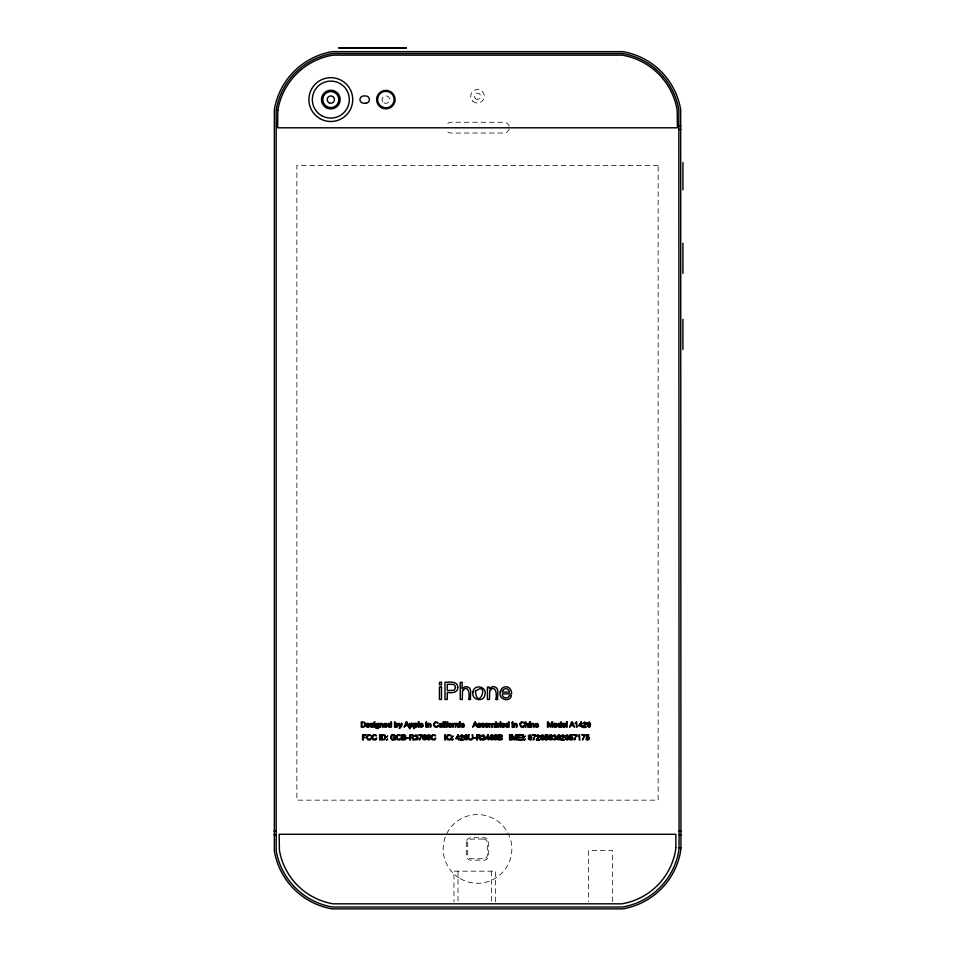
<?xml version="1.0" encoding="UTF-8"?>
<svg xmlns="http://www.w3.org/2000/svg" width="957" height="957" viewBox="0 0 957 957"><rect width="100%" height="100%" fill="white"/><g stroke="black" fill="none" stroke-linecap="round" stroke-linejoin="round"><path stroke-width="0.72" stroke-dasharray="4.79 3.59" d="M612.36 901.805L612.36 850.366L588.591 850.366L588.591 901.805M495.451 901.841L495.451 871.169L453.953 871.169L453.953 901.841M491.384 871.169L491.384 901.841M458.02 871.169L458.02 901.841M509.136 129.039A5.395 5.395 0 0 1 503.932 133.047L451.094 133.047A5.395 5.395 0 0 1 445.878 129.039M509.136 126.252A5.395 5.395 0 0 0 503.932 122.257L451.094 122.257A5.395 5.395 0 0 0 445.878 126.252M466.298 841.789L466.298 856.072A4.964 4.964 0 0 0 470.365 860.14L484.649 860.14A4.964 4.964 0 0 0 488.716 856.072L488.716 841.789A4.964 4.964 0 0 0 484.649 837.722L470.365 837.722A4.964 4.964 0 0 0 466.298 841.789M658.153 165.405L296.873 165.405L296.873 800.16L658.153 800.16L658.153 165.405M483.129 839.098L471.897 839.098A3.72 3.72 0 0 0 467.686 843.308L467.686 854.541A3.72 3.72 0 0 0 471.897 858.752L483.129 858.752A3.72 3.72 0 0 0 487.328 854.541L487.328 843.308A3.72 3.72 0 0 0 483.129 839.098M383.984 102.83A3.744 3.744 0 0 0 389.595 99.588A3.744 3.744 0 0 0 383.984 96.346A3.744 3.744 0 0 0 383.984 102.83M472.686 101.059A6.831 6.831 0 0 0 484.098 97.997A6.831 6.831 0 0 0 475.749 89.647A6.831 6.831 0 0 0 472.686 101.059M460.341 878.67A34.344 34.344 0 0 0 511.851 848.931A34.344 34.344 0 0 0 460.341 819.18A34.344 34.344 0 0 0 460.341 878.67M475.33 98.415A3.086 3.086 0 0 0 480.486 97.028A3.086 3.086 0 0 0 476.706 93.26A3.086 3.086 0 0 0 475.33 98.415"/><path stroke-width="1.44" d="M679.075 847.806L678.824 850.629A68.808 68.808 0 0 1 622.433 907.033L332.593 907.033A68.808 68.808 0 0 1 276.19 850.629L276.19 109.888A68.808 68.808 0 0 1 332.593 53.496L622.433 53.496A68.808 68.808 0 0 1 678.824 109.888L679.075 847.806L680.941 847.89L680.666 850.94A70.674 70.674 0 0 1 622.744 908.875L332.282 908.875A70.674 70.674 0 0 1 274.348 850.94L274.348 109.576A70.674 70.674 0 0 1 332.282 51.642L622.744 51.642A70.674 70.674 0 0 1 680.666 109.576L680.941 847.89M545.406 736.89L545.681 735.383L547.799 734.832L545.215 734.832L545.263 737.584C549.162 736.364 546.088 741.017 544.617 738.912C545.382 741.388 549.378 739.402 547.799 737.237A1.459 1.459 0 0 0 547.057 736.639L545.418 736.902M410.098 723.887L411.737 723.313M560.802 726.674C559.151 728.624 556.699 725.514 558.254 723.863A1.579 1.579 0 0 1 559.163 723.313L560.802 723.875M489.948 723.923L494.35 723.54L494.697 727.188L494.075 727.188C495.965 722.906 490.582 723.121 492.329 727.188L491.707 727.188C493.609 722.846 488.249 723.169 489.96 727.188L489.338 727.188L489.338 723.36L489.924 723.923M338.969 47.85L406.211 47.85M338.826 47.994L406.354 47.994M679.075 125.81L680.941 125.81M679.075 129.47L680.941 129.47M274.073 831.047L275.939 831.047M679.075 831.047L680.941 831.047M274.073 834.719L275.939 834.719M679.075 834.719L680.941 834.719M410.098 726.686L412.646 726.698L412.634 723.875A1.567 1.567 0 0 0 411.737 723.313M682.927 162.487L682.927 189.881M682.927 243.162L682.927 273.355M682.927 319.375L682.927 349.52M560.814 723.875L560.814 721.913L561.448 721.913L561.448 727.188L560.814 726.674M410.086 723.887L409.452 723.36L409.452 728.648L410.086 728.648L410.086 726.686M494.578 736.974C496.025 744.702 497.724 731.172 494.578 736.974M460.066 736.208C468.81 733.038 453.714 742.177 463.332 739.988L460.64 739.426L462.985 737.345A1.627 1.627 0 0 0 463.379 736.244L461.741 734.737L460.066 736.208M493.92 736.806C492.915 742.082 499.59 739.737 497.138 735.646A1.388 1.388 0 0 0 496.348 734.856L494.948 734.856A1.388 1.388 0 0 0 494.159 735.646L493.92 736.806M536.434 736.208C545.179 733.038 530.082 742.177 539.7 739.988L537.009 739.426L539.353 737.345A1.627 1.627 0 0 0 539.748 736.244L538.109 734.737L536.434 736.208M561.113 736.208C569.858 733.038 554.761 742.177 564.391 739.988L561.687 739.426L564.044 737.345A1.627 1.627 0 0 0 564.439 736.244L562.8 734.737L561.113 736.208M582.98 723.42C591.725 720.25 576.628 729.39 586.246 727.188L583.555 726.638L585.911 724.545A1.627 1.627 0 0 0 586.294 723.456L584.655 721.949L582.98 723.42M531.637 737.249L531.207 739.342A1.412 1.412 0 0 1 530.262 740.024L528.228 738.72L530.322 739.39L531.003 737.488L528.778 737.919L528.24 735.754L530.537 734.856L531.637 737.249M543.983 737.249L543.552 739.342A1.412 1.412 0 0 1 542.607 740.024L540.573 738.72L542.667 739.39L543.349 737.488L541.124 737.919L540.585 735.754L542.882 734.856L543.983 737.249M568.673 737.249L568.243 739.342A1.412 1.412 0 0 1 567.298 740.024L565.264 738.72L567.357 739.39L568.039 737.488L565.814 737.919L565.276 735.754L567.573 734.856L568.673 737.249M590.529 724.449L590.098 726.542A1.412 1.412 0 0 1 589.153 727.224L587.12 725.92L589.213 726.602L589.895 724.7L587.67 725.119L587.131 722.966L589.428 722.057L590.529 724.449M394.751 737.799C390.193 743.912 390.396 731.411 395.229 735.897A1.878 1.878 0 0 0 394.236 734.809C388.769 732.715 390.289 743.099 394.751 739.33L395.385 739.988L395.385 737.201L393.064 737.201L394.751 737.799M364.928 724.521L364.222 726.291L361.985 726.602L361.985 722.499L364.294 722.81L364.928 724.521M385.133 737.321L384.427 739.079L382.178 739.39L382.178 735.299L384.487 735.598L385.133 737.321M365.634 724.425L364.677 726.782L361.279 727.188L361.279 721.913L364.617 722.26L365.634 724.425M385.827 737.213L384.87 739.57L381.484 739.988L381.484 734.701L384.81 735.048L385.827 737.213M379.008 726.865L378.338 728.48L375.981 728.337L375.646 727.619L377.8 728.133L378.41 726.794L375.934 726.65L376.125 723.683L379.008 723.36L379.008 726.865M387.86 724.868L388.518 726.925L391.461 727.188L391.461 721.913L390.839 721.913L390.839 723.875L389.176 723.313A1.579 1.579 0 0 0 388.267 723.863L387.86 724.868M398.136 725.286L397.155 727.117L394.511 727.188L394.511 721.913L395.145 721.913L395.145 723.887L396.796 723.313A1.567 1.567 0 0 1 397.693 723.875L398.136 725.286M417.467 725.286C417.826 728.732 412.934 725.49 414.477 728.648L413.843 728.648L413.843 723.36L416.128 723.313A1.567 1.567 0 0 1 417.025 723.875L417.467 725.286M499.303 725.286L498.322 727.117L495.666 727.188L495.666 721.913L496.3 721.913L496.3 723.887L497.951 723.313A1.567 1.567 0 0 1 498.86 723.875L499.303 725.286M505.475 724.868L506.133 726.925L509.076 727.188L509.076 721.913L508.442 721.913L508.442 723.875L506.779 723.313A1.579 1.579 0 0 0 505.882 723.863L505.475 724.868M472.746 738.074C472.052 742.68 465.58 738.385 468.499 734.701L469.205 734.701C466.621 740.694 474.636 741.077 472.052 734.701L472.746 734.701L472.746 738.074M366.603 736.794L367.512 739.641L369.904 739.964A1.902 1.902 0 0 0 370.861 739.247L371.292 737.991L370.323 738.864A1.4 1.4 0 0 1 369.39 739.486L367.368 738.158A3.445 3.445 0 0 1 367.285 736.902L368.612 735.215L371.149 735.897A1.842 1.842 0 0 0 370.503 735.012L367.978 734.797L366.603 736.794M371.938 736.794L372.847 739.641L375.252 739.964A1.902 1.902 0 0 0 376.209 739.247L376.627 737.991L375.658 738.864A1.4 1.4 0 0 1 374.737 739.486L372.704 738.158A3.445 3.445 0 0 1 372.632 736.902L373.96 735.215L376.484 735.897A1.842 1.842 0 0 0 375.85 735.012L373.326 734.797L371.938 736.794M396.198 736.794L397.107 739.641L399.512 739.964A1.902 1.902 0 0 0 400.469 739.247L400.887 737.991L399.918 738.864A1.4 1.4 0 0 1 398.997 739.486L396.964 738.158A3.445 3.445 0 0 1 396.892 736.902L398.22 735.215L400.744 735.897A1.842 1.842 0 0 0 400.11 735.012L397.586 734.797L396.198 736.794M431.021 736.794L431.93 739.641L434.334 739.964A1.902 1.902 0 0 0 435.279 739.247L435.71 737.991L434.741 738.864A1.4 1.4 0 0 1 433.808 739.486L431.786 738.158A3.445 3.445 0 0 1 431.715 736.902L433.043 735.215L435.567 735.897A1.842 1.842 0 0 0 434.933 735.012L432.408 734.797L431.021 736.794M433.581 724.006L434.49 726.853L436.894 727.176A1.902 1.902 0 0 0 437.851 726.447L438.27 725.203L437.301 726.064A1.4 1.4 0 0 1 436.368 726.698L434.346 725.37A3.445 3.445 0 0 1 434.275 724.102L435.602 722.415L438.127 723.097A1.842 1.842 0 0 0 437.493 722.224L434.968 721.997L433.581 724.006M446.512 736.794L447.421 739.641L449.826 739.964A1.902 1.902 0 0 0 450.771 739.247L451.202 737.991L450.233 738.864A1.4 1.4 0 0 1 449.3 739.486L447.278 738.158A3.445 3.445 0 0 1 447.206 736.902L448.522 735.215L451.058 735.897A1.842 1.842 0 0 0 450.412 735.012L447.9 734.797L446.512 736.794M448.319 724.88L448.546 726.411A1.639 1.639 0 0 0 449.347 727.117L450.95 727.117A1.651 1.651 0 0 0 451.728 726.411L451.728 724.15A1.675 1.675 0 0 0 450.95 723.432L449.347 723.432A1.663 1.663 0 0 0 448.546 724.15L448.319 724.88M473.033 691.959C470.581 700.01 484.086 702.952 484.924 694.603C487.388 686.528 473.859 683.549 473.033 691.959M519.807 724.006L520.716 726.853L523.108 727.176A1.902 1.902 0 0 0 524.065 726.447L524.484 725.203L523.527 726.064A1.4 1.4 0 0 1 522.594 726.698L520.572 725.37A3.445 3.445 0 0 1 520.488 724.102L521.816 722.415L524.34 723.097A1.842 1.842 0 0 0 523.706 722.224L521.182 721.997L519.807 724.006M553.601 724.88L553.84 726.411A1.639 1.639 0 0 0 554.629 727.117L556.232 727.117A1.651 1.651 0 0 0 557.022 726.411L557.022 724.15A1.675 1.675 0 0 0 556.232 723.432L554.629 723.432A1.663 1.663 0 0 0 553.84 724.15L553.601 724.88M457.793 687.389C458.164 693.012 451.106 693.047 447.278 692.461L447.278 699.483L444.993 699.483L444.993 682.317C449.06 682.15 458.02 680.738 457.793 687.389M366.22 724.844L366.459 726.423A1.579 1.579 0 0 0 367.225 727.129L368.612 727.188L369.653 725.98L367.751 726.698L366.854 725.466L369.713 725.466L369.127 723.731L367.608 723.313A1.687 1.687 0 0 0 366.687 723.839L366.22 724.844M383.901 724.844L384.14 726.423A1.579 1.579 0 0 0 384.905 727.129L386.293 727.188L387.334 725.98L385.432 726.698L384.523 725.466L387.394 725.466L386.807 723.731L385.288 723.313A1.687 1.687 0 0 0 384.367 723.839L383.901 724.844M419.68 724.844L419.92 726.423A1.579 1.579 0 0 0 420.685 727.129L422.073 727.188L423.114 725.98L421.212 726.698L420.314 725.466L423.173 725.466L422.599 723.731L421.068 723.313A1.687 1.687 0 0 0 420.147 723.839L419.68 724.844M485.187 724.844L485.426 726.423A1.579 1.579 0 0 0 486.192 727.129L487.592 727.188L488.62 725.98L486.718 726.698L485.821 725.466L488.68 725.466L488.106 723.731L486.575 723.313A1.687 1.687 0 0 0 485.666 723.839L485.187 724.844M500.224 691.875C497.748 699.136 509.83 703.239 511.397 695.548L509.375 695.548C508.466 699.711 501.588 698.012 502.281 693.885L511.588 693.885C512.067 690.045 508.873 685.81 504.746 686.887A5.491 5.491 0 0 0 501.767 688.597L500.224 691.875M501.504 724.844L501.743 726.423A1.579 1.579 0 0 0 502.509 727.129L503.908 727.188L504.949 725.98L503.035 726.698L502.138 725.466L505.009 725.466L504.423 723.731L502.892 723.313A1.687 1.687 0 0 0 501.982 723.839L501.504 724.844M562.249 724.844L562.489 726.423A1.579 1.579 0 0 0 563.254 727.129L564.642 727.188L565.683 725.98L563.781 726.698L562.872 725.466L565.743 725.466L565.156 723.731L563.637 723.313A1.687 1.687 0 0 0 562.716 723.839L562.249 724.844M572.776 738.326C573.219 741.137 567.812 739.713 569.905 738.577C571.843 741.902 573.052 735.299 569.953 737.584L569.905 734.832L572.489 734.832L570.372 735.383L570.097 736.89L571.748 736.639A1.459 1.459 0 0 1 572.489 737.237L572.776 738.326M589.237 738.326C589.679 741.137 584.272 739.713 586.354 738.577C588.304 741.902 589.512 735.299 586.414 737.584L586.354 734.832L588.95 734.832L586.832 735.383L586.557 736.89L588.196 736.639A1.459 1.459 0 0 1 588.95 737.237L589.237 738.326M422.803 736.507C420.781 740.634 428.042 741.041 425.853 737.105C422.276 737.512 423.568 734.378 426.128 736.077C426.009 733.995 422.743 734.593 422.803 736.507M426.918 736.507C424.896 740.634 432.157 741.041 429.968 737.105C426.391 737.512 427.683 734.378 430.243 736.077C430.124 733.995 426.858 734.593 426.918 736.507M548.816 736.507C546.782 740.634 554.043 741.041 551.854 737.105C548.277 737.512 549.581 734.378 552.129 736.077C552.01 733.995 548.744 734.593 548.816 736.507M277.841 110.163L277.614 127.795L677.412 127.795L677.173 110.163A67.134 67.134 0 0 0 622.146 55.147L332.869 55.147A67.134 67.134 0 0 0 277.841 110.163M675.845 847.663L675.618 850.091A65.566 65.566 0 0 1 621.883 903.827L333.132 903.827A65.566 65.566 0 0 1 279.396 850.091L279.181 834.289L675.845 834.289L675.845 847.663M438.856 725.908C440.411 728.672 444.299 727.069 441.584 723.468C435.411 724.174 444.957 723.648 438.856 725.908M460.784 725.908C462.327 728.672 466.215 727.069 463.499 723.468C457.338 724.174 466.884 723.648 460.784 725.908M467.662 738.481L467.626 738.84A1.471 1.471 0 0 1 467.148 739.653C459.994 740.909 467.578 729.019 467.662 738.481M493.298 738.481L493.262 738.84A1.471 1.471 0 0 1 492.783 739.653C485.63 740.909 493.214 729.019 493.298 738.481M534.951 725.908C536.494 728.672 540.382 727.069 537.667 723.468C531.506 724.174 541.052 723.648 534.951 725.908M560.491 738.481L560.455 738.84A1.471 1.471 0 0 1 559.977 739.653C552.823 740.909 560.395 729.019 560.491 738.481M413.101 736.196L412.347 737.105L410.421 737.141L410.421 735.299L412.587 735.359L413.101 736.196M480.151 736.196L479.385 737.105L477.459 737.141L477.459 735.299L479.636 735.359L480.151 736.196M417.982 738.481L417.946 738.852A1.447 1.447 0 0 1 417.443 739.665C413.364 740.168 413.627 738.995 417.312 738.505C415.003 737.5 418.341 733.995 414.537 736.435C416.247 732.452 418.269 736.806 417.982 738.481M485.02 738.481L484.984 738.852A1.447 1.447 0 0 1 484.493 739.665C483.417 740.551 481.311 739.952 481.467 738.361C481.993 739.043 484.553 740.455 484.266 738.074C481.897 737.584 485.426 733.863 481.586 736.435C483.285 732.452 485.307 736.806 485.02 738.481M556.328 738.481L556.292 738.852A1.447 1.447 0 0 1 555.79 739.665C551.711 740.168 551.974 738.995 555.658 738.505C553.349 737.5 556.687 733.995 552.883 736.435C554.593 732.452 556.615 736.806 556.328 738.481M388.566 724.76C389.583 730.526 392.25 721.255 388.566 724.76M397.478 725.25C395.121 730.215 394.882 720.43 397.478 725.25M412.419 725.25C410.063 730.215 409.823 720.43 412.419 725.25M416.797 725.25C414.453 730.215 414.214 720.43 416.797 725.25M498.633 725.25C496.276 730.215 496.049 720.43 498.633 725.25M506.169 724.76C507.198 730.526 509.854 721.255 506.169 724.76M558.553 724.76C559.57 730.526 562.226 721.255 558.553 724.76M373.374 726.076C372.895 729.234 368.062 724.916 371.4 726.686C374.761 726.16 369.916 725.645 370.227 724.102C371.256 721.602 374.845 725.502 371.986 723.863C369.079 724.353 373.302 724.904 373.374 726.076M420.147 739.366L419.369 739.988L421.439 735.419L418.688 734.832L422.085 734.832L421.343 736.304A8.457 8.457 0 0 0 420.279 738.72L420.147 739.366M453.427 724.832L453.343 727.188L452.721 727.188L452.721 723.36L453.307 724.174L454.731 723.277L453.427 724.832M480.964 726.076C480.498 729.234 475.653 724.916 479.002 726.686C482.364 726.16 477.507 725.645 477.83 724.102C478.859 721.602 482.436 725.502 479.589 723.863C476.682 724.353 480.904 724.904 480.964 726.076M484.673 726.076C484.194 729.234 479.361 724.916 482.699 726.686C486.06 726.16 481.215 725.645 481.527 724.102C482.555 721.602 486.132 725.502 483.285 723.863C480.378 724.353 484.601 724.904 484.673 726.076M533.803 739.366L533.025 739.988L535.107 735.419L532.355 734.832L535.741 734.832L534.999 736.304A8.457 8.457 0 0 0 533.946 738.72L533.803 739.366M574.954 739.366L574.176 739.988L576.246 735.419L573.494 734.832L576.892 734.832L576.15 736.304A8.457 8.457 0 0 0 575.085 738.72L574.954 739.366M583.184 739.366L582.406 739.988L584.476 735.419L581.724 734.832L585.122 734.832L584.38 736.304A8.457 8.457 0 0 0 583.315 738.72L583.184 739.366M378.386 725.203C376.101 730.119 375.981 720.513 378.386 725.203M528.838 736.077C529.903 740.658 531.996 733.17 528.838 736.077M541.183 736.077C542.248 740.658 544.342 733.17 541.183 736.077M565.874 736.077C566.939 740.658 569.032 733.17 565.874 736.077M587.73 723.277C588.794 727.87 590.888 720.37 587.73 723.277M413.807 736.089L412.886 737.428L413.986 739.988L413.209 739.988L412.132 737.727L410.421 737.727L410.421 739.988L409.716 739.988L409.716 734.701L412.874 734.797L413.807 736.089M480.845 736.089L479.935 737.428L481.036 739.988L480.247 739.988L479.17 737.727L477.459 737.727L477.459 739.988L476.753 739.988L476.753 734.701L479.912 734.797L480.845 736.089M439.526 725.956C440.842 728.433 442.445 723.564 439.526 725.956M461.453 725.956C462.757 728.433 464.372 723.564 461.453 725.956M535.621 725.956C536.925 728.433 538.54 723.564 535.621 725.956M405.696 735.993L404.919 737.177L405.816 739.031A1.412 1.412 0 0 1 405.29 739.701L401.761 739.988L401.761 734.701L404.799 734.785L405.696 735.993M502.222 735.993L501.432 737.177L502.341 739.031A1.412 1.412 0 0 1 501.803 739.701L498.286 739.988L498.286 734.701L501.312 734.785L502.222 735.993M380.659 724.557L380.587 727.188L379.953 727.188L380.551 723.36C381.149 723.157 385.109 723.6 383.123 727.188L382.489 727.188L382.286 724.042L380.659 724.557M428.222 724.557L428.15 727.188L427.528 727.188L428.114 723.36C428.724 723.157 432.672 723.6 430.698 727.188L430.064 727.188L429.86 724.042L428.222 724.557M455.903 724.557L455.831 727.188L455.209 727.188L455.795 723.36C456.405 723.157 460.353 723.6 458.367 727.188L457.745 727.188L457.542 724.042L455.903 724.557M462.518 690.918L462.291 699.483L460.245 699.483L460.245 682.317L462.291 682.317C461.645 694.722 461.657 685.391 467.375 686.851C472.83 688.131 469.672 695.835 470.533 699.483L468.487 699.483C470.33 695.141 468.224 683.358 462.518 690.918M489.697 690.918L489.47 699.483L487.424 699.483L487.424 687.054L489.338 687.054C488.453 691.66 492.077 684.793 494.554 686.851C500.009 688.131 496.85 695.835 497.712 699.483L495.666 699.483C497.508 695.141 495.403 683.358 489.697 690.918M514.447 724.557L514.376 727.188L513.742 727.188L514.34 723.36C514.938 723.157 518.897 723.6 516.912 727.188L516.278 727.188L516.074 724.042L514.447 724.557M525.955 724.557L525.883 727.188L525.261 727.188L525.261 721.913L525.883 721.913C524.592 724.856 530.872 721.865 528.431 727.188L527.797 727.188L527.594 724.042L525.955 724.557M531.721 724.557L531.649 727.188L531.015 727.188L531.614 723.36C532.212 723.157 536.159 723.6 534.185 727.188L533.551 727.188L533.348 724.042L531.721 724.557M447.218 722.619L447.936 723.923L447.194 723.923L447.194 727.188L446.56 727.188L446.56 723.923L445.914 723.923L446.56 723.36C445.926 721.291 449.395 721.949 447.218 722.619M449.048 724.664C449.623 730.358 453.187 721.662 449.048 724.664M475.402 691.277C477.95 712.391 490.439 679.841 475.402 691.277M554.33 724.664C554.916 730.358 558.469 721.662 554.33 724.664M423.532 737.883C424.334 742.548 427.061 735.167 423.532 737.883M427.647 737.883C428.449 742.548 431.176 735.167 427.647 737.883M549.533 737.883C550.335 742.548 553.062 735.167 549.533 737.883M405.218 738.445L404.644 739.33L402.466 739.39L402.466 737.572L405.218 738.445M455.508 687.389L454.599 689.746L453.439 690.356L447.278 690.535L447.278 684.243L453.439 684.446L454.599 685.045L455.508 687.389M501.743 738.445L501.169 739.33L498.992 739.39L498.992 737.572L501.743 738.445M466.789 736.1C464.887 738.971 464.803 733.289 466.789 736.1M492.424 736.1C490.522 738.971 490.439 733.289 492.424 736.1M559.618 736.1C557.716 738.971 557.632 733.289 559.618 736.1M405.002 736.136L402.466 736.974L402.466 735.299L405.002 736.136M501.516 736.136L498.992 736.974L498.992 735.299L501.516 736.136M466.992 738.505C464.659 741.974 464.564 735.084 466.992 738.505M492.628 738.505C490.295 741.974 490.199 735.084 492.628 738.505M559.821 738.505C557.488 741.974 557.393 735.084 559.821 738.505M366.95 724.497C369.486 726.865 369.103 722.344 366.95 724.497M384.63 724.497C387.166 726.865 386.784 722.344 384.63 724.497M420.41 724.497C422.946 726.865 422.563 722.344 420.41 724.497M485.917 724.497C488.453 726.865 488.082 722.344 485.917 724.497M502.592 690.727L502.281 692.078L509.423 692.078C509.471 688.406 503.908 687.27 502.592 690.727M502.234 724.497C504.782 726.865 504.399 722.344 502.234 724.497M562.967 724.497C565.515 726.865 565.132 722.344 562.967 724.497M576.569 721.949L575.061 723.432L576.425 723.432L576.425 727.188L577.047 727.188L576.569 721.949M579.392 734.737L577.884 736.232L579.248 736.232L579.248 739.988L579.882 739.988L579.392 734.737M401.378 723.36L400.301 726.495L399.177 723.36L398.459 723.36L399.978 727.164C396.999 730.753 403.148 726.483 402.048 723.36L401.378 723.36M406.546 722.547L405.648 725.011L407.443 725.011L406.558 722.547M475.079 722.547L474.182 725.011L475.976 725.011L475.091 722.547M571.999 722.547L571.102 725.011L572.896 725.011L572.011 722.547M405.433 725.597L404.117 727.188L406.175 721.913L406.952 721.913L409.022 727.188L407.658 725.597L405.433 725.597M473.954 725.597L472.65 727.188L474.708 721.913L475.485 721.913L477.543 727.188L476.191 725.597L473.954 725.597M570.886 725.597L569.571 727.188L571.628 721.913L572.406 721.913L574.475 727.188L573.123 725.597L570.886 725.597M516.038 735.586L514.388 739.988L512.139 735.586L512.127 739.988L511.457 739.988L511.457 734.701L512.414 734.701L514.088 739.139L515.751 734.701L516.72 734.701L516.72 739.988L516.05 739.988L516.05 735.586M552.033 722.798L550.383 727.188L548.134 722.798L548.122 727.188L547.452 727.188L547.452 721.913L548.421 721.913L550.084 726.351L551.758 721.913L552.715 721.913L552.715 727.188L552.045 727.188L552.045 722.798M458.104 735.634L456.357 738.206L458.116 738.206L458.116 735.634M487.855 735.634L486.108 738.206L487.867 738.206L487.867 735.634M581.019 722.846L579.272 725.406L581.043 725.406L581.043 722.846M458.212 734.737L455.819 738.756L458.116 738.756L458.714 739.988L459.42 738.206L458.714 738.206L458.212 734.737M487.962 734.737L485.57 738.756L487.867 738.756L488.465 739.988L489.171 738.206L488.465 738.206L487.962 734.737M581.126 721.949L578.734 725.968L581.043 725.968L581.629 727.188L582.346 725.406L581.629 725.406L581.126 721.949M365.765 103.212L363.564 103.212A3.613 3.613 0 0 1 362.631 96.095A12.034 12.034 0 0 1 365.765 95.975A3.613 3.613 0 0 1 369.39 99.588A3.613 3.613 0 0 1 365.765 103.212M441.476 682.317L439.43 682.317L439.43 684.817L441.476 684.817L441.476 682.317M441.476 687.054L439.43 687.054L439.43 699.483L441.476 699.483L441.476 687.054M374.725 721.913L374.103 722.679L374.725 721.913M418.879 721.913L418.245 721.913L418.245 727.188L418.879 727.188L418.879 721.913M426.547 721.913L425.925 722.679L426.547 721.913M443.677 721.913L443.055 721.913L443.055 727.188L443.677 727.188L443.677 721.913M445.328 721.913L444.694 722.679L445.328 721.913M459.982 721.913L459.36 722.679L459.982 721.913M500.702 721.913L500.08 721.913L500.08 727.188L500.702 727.188L500.702 721.913M512.773 721.913L512.139 722.679L512.773 721.913M530.034 721.913L529.412 722.679L530.034 721.913M567.058 721.913L566.424 721.913L566.424 727.188L567.058 727.188L567.058 721.913M374.725 723.36L374.103 723.36L374.103 727.188L374.725 727.188L374.725 723.36M426.547 723.36L425.925 723.36L425.925 727.188L426.547 727.188L426.547 723.36M445.328 723.36L444.694 723.36L444.694 727.188L445.328 727.188L445.328 723.36M459.982 723.36L459.36 723.36L459.36 727.188L459.982 727.188L459.982 723.36M512.773 723.36L512.139 723.36L512.139 727.188L512.773 727.188L512.773 723.36M530.034 723.36L529.412 723.36L529.412 727.188L530.034 727.188L530.034 723.36M366.041 734.701L362.571 734.701L362.571 739.988L363.277 739.988L363.277 737.572L365.706 737.572L363.277 736.974L363.277 735.299L366.041 734.701M380.3 734.701L379.594 734.701L379.594 739.988L380.3 739.988L380.3 734.701M445.543 734.701L444.849 734.701L444.849 739.988L445.543 739.988L445.543 734.701M510.26 734.701L509.555 734.701L509.555 739.988L510.26 739.988L510.26 734.701M521.541 734.701L517.893 734.701L517.893 739.988L521.565 739.988L518.586 739.39L518.586 737.572L521.338 737.572L518.586 736.974L518.586 735.299L521.541 734.701M523.144 734.701L522.438 734.701L522.438 739.988L523.144 739.988L523.144 734.701M387.549 736.16L386.724 736.986L387.549 736.16M452.936 736.16L452.111 736.986L452.936 736.16M525.19 736.16L524.364 736.986L525.19 736.16M408.771 737.632L406.629 738.23L408.771 737.632M475.808 737.632L473.667 738.23L475.808 737.632M387.549 739.163L386.724 739.988L387.549 739.163M452.936 739.163L452.111 739.988L452.936 739.163M525.19 739.163L524.364 739.988L525.19 739.163M319.865 118.56A21.903 21.903 0 0 0 352.726 99.588A21.903 21.903 0 0 0 319.865 80.615A21.903 21.903 0 0 0 319.865 118.56M321.576 115.606A18.494 18.494 0 0 0 349.317 99.588A18.494 18.494 0 0 0 321.576 83.57A18.494 18.494 0 0 0 321.576 115.606M326.146 107.698A9.355 9.355 0 0 0 340.178 99.588A9.355 9.355 0 0 0 326.146 91.489A9.355 9.355 0 0 0 326.146 107.698M326.815 106.538A8.027 8.027 0 0 0 338.85 99.588A8.027 8.027 0 0 0 326.815 92.638A8.027 8.027 0 0 0 326.815 106.538M329.005 102.734A3.637 3.637 0 0 0 334.46 99.588A3.637 3.637 0 0 0 329.005 96.442A3.637 3.637 0 0 0 329.005 102.734M381.233 107.603A9.247 9.247 0 0 0 395.097 99.588A9.247 9.247 0 0 0 381.233 91.585A9.247 9.247 0 0 0 381.233 107.603M381.723 106.741A8.254 8.254 0 0 0 394.105 99.588A8.254 8.254 0 0 0 381.723 92.434A8.254 8.254 0 0 0 381.723 106.741"/></g></svg>
